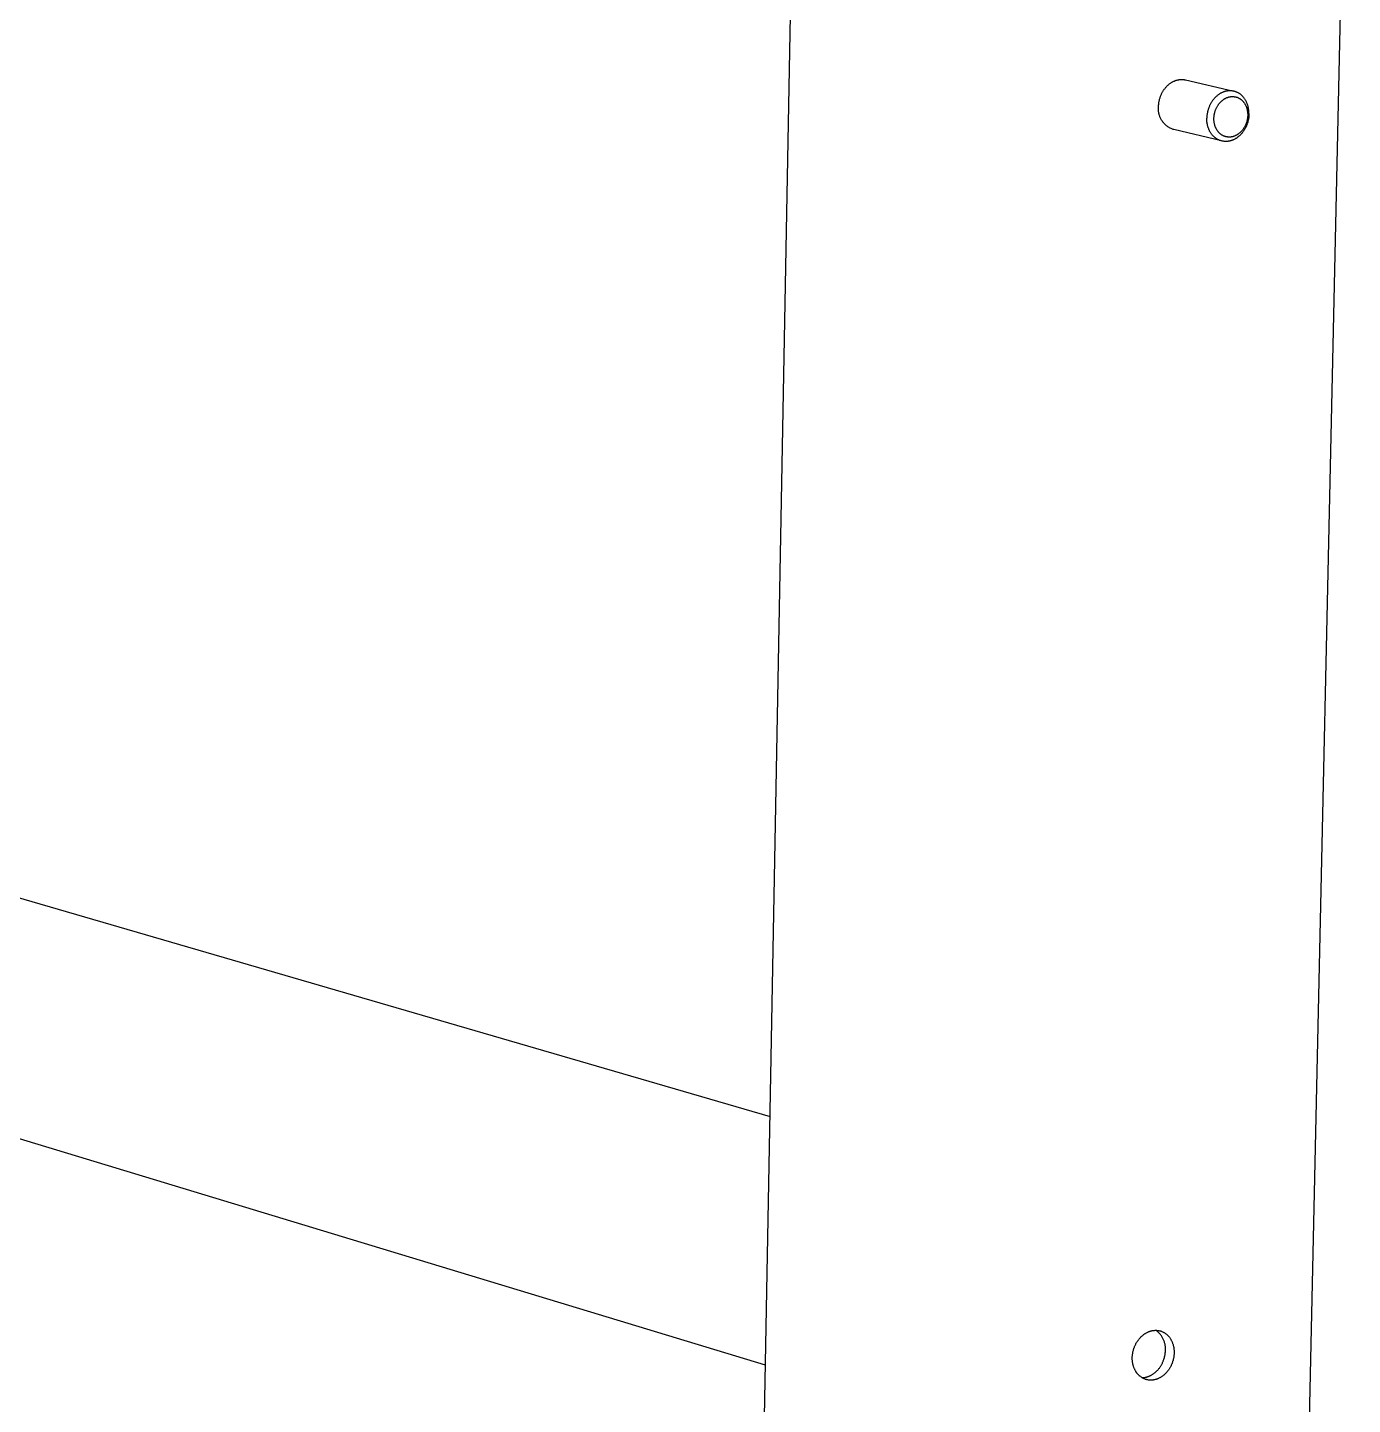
# Model space of a CAD drawing. Header units: millimetres. Extents: x -1656 to 3995, y -637 to 3312.
# Drawn here: x -143.6 to 76.5, y 514.6 to 743.3 of the extents above; entities that cross this region are included whole.
import ezdxf

# ---------------------------------------------------------------- set-up
doc = ezdxf.new("R2010")
doc.units = ezdxf.units.MM
doc.header["$MEASUREMENT"] = 0
doc.layers.add('Utwórz2D linie widoczne', color=7, linetype='Continuous', true_color=0x000000)

msp = doc.modelspace()

# ---------------------------------------------------------------- linework, layer by layer
at = {"layer": 'Utwórz2D linie widoczne'}
for p, q in [((-30.07, 32.64), (-15.07, 840.32)), ((76.47, 837.06), (58.51, 25.8)), ((-724.13, 767.18), (-20.23, 562.45)), ((-20.99, 521.13), (-733.01, 737.06)), ((46.24, 734.04), (46.32, 734.09)), ((46.32, 734.09), (46.4, 734.14)), ((46.4, 734.14), (46.48, 734.19)), ((46.48, 734.19), (46.56, 734.24)), ((46.56, 734.24), (46.64, 734.28)), ((46.64, 734.28), (46.72, 734.33)), ((46.72, 734.33), (46.8, 734.37)), ((46.8, 734.37), (46.89, 734.4)), ((46.89, 734.4), (46.97, 734.44)), ((46.97, 734.44), (47.05, 734.47)), ((47.05, 734.47), (47.13, 734.5)), ((47.13, 734.5), (47.21, 734.52)), ((47.21, 734.52), (47.3, 734.55)), ((47.3, 734.55), (47.38, 734.57)), ((47.38, 734.57), (47.46, 734.59)), ((47.46, 734.59), (47.54, 734.6)), ((47.54, 734.6), (47.62, 734.62)), ((47.62, 734.62), (47.7, 734.63)), ((47.7, 734.63), (47.78, 734.64)), ((47.78, 734.64), (47.85, 734.65)), ((47.85, 734.65), (47.91, 734.65)), ((47.91, 734.65), (47.96, 734.66)), ((47.96, 734.66), (48.02, 734.66)), ((48.02, 734.66), (48.07, 734.66)), ((48.07, 734.66), (48.13, 734.66)), ((48.13, 734.66), (48.18, 734.66)), ((48.18, 734.66), (48.24, 734.66)), ((48.24, 734.66), (48.29, 734.66)), ((48.29, 734.66), (48.35, 734.65)), ((48.35, 734.65), (48.4, 734.65)), ((48.4, 734.65), (48.46, 734.64)), ((48.46, 734.64), (48.51, 734.63)), ((48.51, 734.63), (48.57, 734.62)), ((48.57, 734.62), (48.62, 734.62)), ((48.62, 734.62), (48.68, 734.6)), ((48.68, 734.6), (48.73, 734.59)), ((48.73, 734.59), (56.75, 732.71)), ((44.54, 731.71), (44.58, 731.81)), ((44.58, 731.81), (44.61, 731.91)), ((44.61, 731.91), (44.65, 732.01)), ((44.65, 732.01), (44.7, 732.11)), ((44.7, 732.11), (44.74, 732.2)), ((44.74, 732.2), (44.78, 732.3)), ((44.78, 732.3), (44.83, 732.4)), ((44.83, 732.4), (44.88, 732.49)), ((44.88, 732.49), (44.93, 732.58)), ((44.93, 732.58), (44.99, 732.68)), ((44.99, 732.68), (45.04, 732.77)), ((45.04, 732.77), (45.1, 732.86)), ((45.1, 732.86), (45.16, 732.95)), ((45.16, 732.95), (45.22, 733.03)), ((45.22, 733.03), (45.29, 733.12)), ((45.29, 733.12), (45.35, 733.2)), ((45.35, 733.2), (45.42, 733.28)), ((45.42, 733.28), (45.49, 733.36)), ((45.49, 733.36), (45.56, 733.44)), ((45.56, 733.44), (45.63, 733.52)), ((45.63, 733.52), (45.7, 733.59)), ((45.7, 733.59), (45.77, 733.66)), ((45.77, 733.66), (45.85, 733.73)), ((45.85, 733.73), (45.92, 733.8)), ((45.92, 733.8), (46, 733.86)), ((46, 733.86), (46.08, 733.92)), ((46.08, 733.92), (46.16, 733.98)), ((46.16, 733.98), (46.24, 734.04)), ((53.79, 731.78), (53.71, 731.7)), ((53.86, 731.85), (53.79, 731.78)), ((53.94, 731.91), (53.86, 731.85)), ((54.02, 731.98), (53.94, 731.91)), ((54.09, 732.04), (54.02, 731.98)), ((54.17, 732.1), (54.09, 732.04)), ((54.25, 732.16), (54.17, 732.1)), ((54.33, 732.21), (54.25, 732.16)), ((54.41, 732.26), (54.33, 732.21)), ((54.49, 732.31), (54.41, 732.26)), ((54.57, 732.36), (54.49, 732.31)), ((54.66, 732.4), (54.57, 732.36)), ((54.74, 732.44), (54.66, 732.4)), ((54.82, 732.48), (54.74, 732.44)), ((54.9, 732.52), (54.82, 732.48)), ((54.99, 732.55), (54.9, 732.52)), ((55.07, 732.59), (54.99, 732.55)), ((55.15, 732.61), (55.07, 732.59)), ((55.23, 732.64), (55.15, 732.61)), ((55.31, 732.67), (55.23, 732.64)), ((55.39, 732.69), (55.31, 732.67)), ((55.48, 732.71), (55.39, 732.69)), ((55.56, 732.72), (55.48, 732.71)), ((55.64, 732.74), (55.56, 732.72)), ((55.71, 732.75), (55.64, 732.74)), ((55.79, 732.76), (55.71, 732.75)), ((55.87, 732.77), (55.79, 732.76)), ((55.95, 732.77), (55.87, 732.77)), ((56.03, 732.78), (55.95, 732.77)), ((55.96, 731.75), (56.02, 731.76)), ((56.02, 731.76), (56.09, 731.78)), ((56.11, 732.78), (56.03, 732.78)), ((56.09, 731.78), (56.15, 731.79)), ((56.19, 732.78), (56.11, 732.78)), ((56.15, 731.79), (56.22, 731.8)), ((56.27, 732.78), (56.19, 732.78)), ((56.22, 731.8), (56.28, 731.81)), ((56.35, 732.77), (56.27, 732.78)), ((56.28, 731.81), (56.34, 731.81)), ((56.34, 731.81), (56.4, 731.82)), ((56.43, 732.77), (56.35, 732.77)), ((56.4, 731.82), (56.47, 731.82)), ((56.51, 732.76), (56.43, 732.77)), ((56.47, 731.82), (56.53, 731.82)), ((56.59, 732.74), (56.51, 732.76)), ((56.53, 731.82), (56.59, 731.82)), ((56.67, 732.73), (56.59, 732.74)), ((56.59, 731.82), (56.66, 731.82)), ((56.66, 731.82), (56.72, 731.82)), ((56.75, 732.71), (56.67, 732.73)), ((56.72, 731.82), (56.78, 731.81)), ((56.83, 732.69), (56.75, 732.71)), ((56.78, 731.81), (56.85, 731.8)), ((56.91, 732.67), (56.83, 732.69)), ((56.85, 731.8), (56.91, 731.79)), ((56.99, 732.65), (56.91, 732.67)), ((56.91, 731.79), (56.98, 731.78)), ((56.98, 731.78), (57.04, 731.77)), ((57.07, 732.62), (56.99, 732.65)), ((57.04, 731.77), (57.11, 731.75)), ((57.15, 732.59), (57.07, 732.62)), ((57.23, 732.56), (57.15, 732.59)), ((57.31, 732.52), (57.23, 732.56)), ((57.39, 732.48), (57.31, 732.52)), ((57.47, 732.44), (57.39, 732.48)), ((57.55, 732.4), (57.47, 732.44)), ((57.62, 732.36), (57.55, 732.4)), ((57.7, 732.31), (57.62, 732.36)), ((57.77, 732.26), (57.7, 732.31)), ((57.85, 732.2), (57.77, 732.26)), ((57.92, 732.15), (57.85, 732.2)), ((57.99, 732.09), (57.92, 732.15)), ((58.06, 732.03), (57.99, 732.09)), ((58.13, 731.96), (58.06, 732.03)), ((58.19, 731.9), (58.13, 731.96)), ((58.26, 731.83), (58.19, 731.9)), ((58.32, 731.76), (58.26, 731.83)), ((44.25, 730.02), (44.26, 730.15)), ((44.25, 729.9), (44.25, 730.02)), ((44.25, 729.78), (44.25, 729.9)), ((44.25, 729.65), (44.25, 729.78)), ((44.26, 729.53), (44.25, 729.65)), ((44.26, 730.15), (44.27, 730.24)), ((44.27, 729.4), (44.26, 729.53)), ((44.27, 730.33), (44.28, 730.43)), ((44.27, 730.24), (44.27, 730.33)), ((44.28, 730.43), (44.29, 730.52)), ((44.29, 730.52), (44.3, 730.62)), ((44.3, 730.62), (44.31, 730.72)), ((44.31, 730.72), (44.32, 730.82)), ((44.32, 730.82), (44.34, 730.91)), ((44.34, 730.91), (44.36, 731.01)), ((44.36, 731.01), (44.38, 731.11)), ((44.38, 731.11), (44.4, 731.21)), ((44.4, 731.21), (44.42, 731.31)), ((44.42, 731.31), (44.45, 731.41)), ((44.45, 731.41), (44.48, 731.51)), ((44.48, 731.51), (44.51, 731.61)), ((44.51, 731.61), (44.54, 731.71)), ((52.46, 729.52), (52.44, 729.42)), ((52.49, 729.62), (52.46, 729.52)), ((52.52, 729.72), (52.49, 729.62)), ((52.55, 729.82), (52.52, 729.72)), ((52.59, 729.92), (52.55, 729.82)), ((52.63, 730.02), (52.59, 729.92)), ((52.67, 730.12), (52.63, 730.02)), ((52.71, 730.22), (52.67, 730.12)), ((52.75, 730.32), (52.71, 730.22)), ((52.8, 730.41), (52.75, 730.32)), ((52.85, 730.51), (52.8, 730.41)), ((52.9, 730.6), (52.85, 730.51)), ((52.95, 730.7), (52.9, 730.6)), ((53, 730.79), (52.95, 730.7)), ((53.06, 730.88), (53, 730.79)), ((53.12, 730.97), (53.06, 730.88)), ((53.18, 731.06), (53.12, 730.97)), ((53.24, 731.15), (53.18, 731.06)), ((53.3, 731.23), (53.24, 731.15)), ((53.37, 731.32), (53.3, 731.23)), ((53.43, 731.4), (53.37, 731.32)), ((53.5, 731.48), (53.43, 731.4)), ((53.57, 731.56), (53.5, 731.48)), ((53.64, 731.63), (53.57, 731.56)), ((53.71, 731.7), (53.64, 731.63)), ((53.69, 729.46), (53.72, 729.54)), ((53.72, 729.54), (53.75, 729.62)), ((53.75, 729.62), (53.78, 729.7)), ((53.78, 729.7), (53.81, 729.77)), ((53.81, 729.77), (53.85, 729.85)), ((53.85, 729.85), (53.88, 729.93)), ((53.88, 729.93), (53.92, 730.01)), ((53.92, 730.01), (53.96, 730.08)), ((53.96, 730.08), (54, 730.16)), ((54, 730.16), (54.05, 730.23)), ((54.05, 730.23), (54.09, 730.31)), ((54.09, 730.31), (54.14, 730.38)), ((54.14, 730.38), (54.18, 730.45)), ((54.18, 730.45), (54.23, 730.52)), ((54.23, 730.52), (54.28, 730.59)), ((54.28, 730.59), (54.34, 730.65)), ((54.34, 730.65), (54.39, 730.72)), ((54.39, 730.72), (54.44, 730.78)), ((54.44, 730.78), (54.5, 730.84)), ((54.5, 730.84), (54.56, 730.9)), ((54.56, 730.9), (54.61, 730.96)), ((54.61, 730.96), (54.67, 731.02)), ((54.67, 731.02), (54.73, 731.08)), ((54.73, 731.08), (54.79, 731.13)), ((54.79, 731.13), (54.86, 731.18)), ((54.86, 731.18), (54.92, 731.23)), ((54.92, 731.23), (54.98, 731.28)), ((54.98, 731.28), (55.04, 731.32)), ((55.04, 731.32), (55.11, 731.37)), ((55.11, 731.37), (55.17, 731.41)), ((55.17, 731.41), (55.24, 731.45)), ((55.24, 731.45), (55.3, 731.49)), ((55.3, 731.49), (55.37, 731.52)), ((55.37, 731.52), (55.43, 731.55)), ((55.43, 731.55), (55.5, 731.59)), ((55.5, 731.59), (55.57, 731.62)), ((55.57, 731.62), (55.63, 731.64)), ((55.63, 731.64), (55.7, 731.67)), ((55.7, 731.67), (55.76, 731.69)), ((55.76, 731.69), (55.83, 731.71)), ((55.83, 731.71), (55.89, 731.73)), ((55.89, 731.73), (55.96, 731.75)), ((57.11, 731.75), (57.17, 731.74)), ((57.17, 731.74), (57.24, 731.72)), ((57.24, 731.72), (57.3, 731.7)), ((57.3, 731.7), (57.37, 731.67)), ((57.37, 731.67), (57.43, 731.65)), ((57.43, 731.65), (57.49, 731.62)), ((57.49, 731.62), (57.56, 731.59)), ((57.56, 731.59), (57.62, 731.55)), ((57.62, 731.55), (57.68, 731.52)), ((57.68, 731.52), (57.74, 731.48)), ((57.74, 731.48), (57.8, 731.45)), ((57.8, 731.45), (57.86, 731.4)), ((57.86, 731.4), (57.92, 731.36)), ((57.92, 731.36), (57.98, 731.32)), ((57.98, 731.32), (58.04, 731.27)), ((58.04, 731.27), (58.09, 731.22)), ((58.09, 731.22), (58.15, 731.17)), ((58.15, 731.17), (58.2, 731.12)), ((58.2, 731.12), (58.25, 731.06)), ((58.25, 731.06), (58.3, 731.01)), ((58.3, 731.01), (58.35, 730.95)), ((58.38, 731.69), (58.32, 731.76)), ((58.35, 730.95), (58.4, 730.89)), ((58.44, 731.61), (58.38, 731.69)), ((58.4, 730.89), (58.45, 730.83)), ((58.5, 731.54), (58.44, 731.61)), ((58.45, 730.83), (58.49, 730.77)), ((58.49, 730.77), (58.53, 730.7)), ((58.56, 731.46), (58.5, 731.54)), ((58.53, 730.7), (58.58, 730.64)), ((58.61, 731.38), (58.56, 731.46)), ((58.58, 730.64), (58.62, 730.57)), ((58.66, 731.3), (58.61, 731.38)), ((58.62, 730.57), (58.65, 730.5)), ((58.65, 730.5), (58.69, 730.44)), ((58.71, 731.22), (58.66, 731.3)), ((58.69, 730.44), (58.73, 730.37)), ((58.76, 731.13), (58.71, 731.22)), ((58.73, 730.37), (58.76, 730.29)), ((58.81, 731.04), (58.76, 731.13)), ((58.76, 730.29), (58.79, 730.22)), ((58.79, 730.22), (58.82, 730.15)), ((58.85, 730.96), (58.81, 731.04)), ((58.82, 730.15), (58.85, 730.08)), ((58.89, 730.87), (58.85, 730.96)), ((58.85, 730.08), (58.88, 730)), ((58.88, 730), (58.9, 729.93)), ((58.93, 730.78), (58.89, 730.87)), ((58.9, 729.93), (58.92, 729.85)), ((58.92, 729.85), (58.95, 729.78)), ((58.97, 730.69), (58.93, 730.78)), ((58.95, 729.78), (58.96, 729.7)), ((58.96, 729.7), (58.98, 729.62)), ((59.01, 730.6), (58.97, 730.69)), ((58.98, 729.62), (59, 729.55)), ((59, 729.55), (59.01, 729.47)), ((59.04, 730.5), (59.01, 730.6)), ((59.07, 730.41), (59.04, 730.5)), ((59.1, 730.31), (59.07, 730.41)), ((59.13, 730.22), (59.1, 730.31)), ((59.15, 730.12), (59.13, 730.22)), ((59.17, 730.03), (59.15, 730.12)), ((59.19, 729.93), (59.17, 730.03)), ((59.21, 729.84), (59.19, 729.93)), ((59.23, 729.74), (59.21, 729.84)), ((59.24, 729.64), (59.23, 729.74)), ((59.25, 729.55), (59.24, 729.64)), ((59.26, 729.45), (59.25, 729.55)), ((44.28, 729.28), (44.27, 729.4)), ((44.3, 729.16), (44.28, 729.28)), ((44.32, 729.04), (44.3, 729.16)), ((44.35, 728.92), (44.32, 729.04)), ((44.38, 728.8), (44.35, 728.92)), ((44.42, 728.68), (44.38, 728.8)), ((44.46, 728.56), (44.42, 728.68)), ((44.5, 728.44), (44.46, 728.56)), ((44.55, 728.33), (44.5, 728.44)), ((44.6, 728.22), (44.55, 728.33)), ((44.66, 728.11), (44.6, 728.22)), ((44.72, 728), (44.66, 728.11)), ((44.78, 727.89), (44.72, 728)), ((44.85, 727.79), (44.78, 727.89)), ((44.92, 727.68), (44.85, 727.79)), ((44.99, 727.58), (44.92, 727.68)), ((45.07, 727.49), (44.99, 727.58)), ((45.15, 727.39), (45.07, 727.49)), ((45.24, 727.3), (45.15, 727.39)), ((45.32, 727.21), (45.24, 727.3)), ((45.41, 727.13), (45.32, 727.21)), ((52.27, 728.16), (52.28, 728.25)), ((52.28, 728.07), (52.27, 728.16)), ((52.29, 728.54), (52.28, 728.44)), ((52.28, 728.44), (52.28, 728.35)), ((52.28, 728.35), (52.28, 728.25)), ((52.28, 727.97), (52.28, 728.07)), ((52.28, 727.88), (52.28, 727.97)), ((52.29, 727.78), (52.28, 727.88)), ((52.3, 728.63), (52.29, 728.54)), ((52.3, 727.69), (52.29, 727.78)), ((52.31, 728.73), (52.3, 728.63)), ((52.31, 727.59), (52.3, 727.69)), ((52.32, 728.83), (52.31, 728.73)), ((52.32, 727.5), (52.31, 727.59)), ((52.33, 728.93), (52.32, 728.83)), ((52.33, 727.4), (52.32, 727.5)), ((52.35, 729.02), (52.33, 728.93)), ((52.35, 727.3), (52.33, 727.4)), ((52.37, 729.12), (52.35, 729.02)), ((52.37, 727.21), (52.35, 727.3)), ((52.39, 729.22), (52.37, 729.12)), ((52.39, 727.11), (52.37, 727.21)), ((52.41, 729.32), (52.39, 729.22)), ((52.44, 729.42), (52.41, 729.32)), ((53.46, 728.2), (53.47, 728.28)), ((53.46, 728.13), (53.46, 728.2)), ((53.46, 728.05), (53.46, 728.13)), ((53.47, 727.98), (53.46, 728.05)), ((53.47, 728.35), (53.48, 728.43)), ((53.47, 728.28), (53.47, 728.35)), ((53.47, 727.9), (53.47, 727.98)), ((53.47, 727.83), (53.47, 727.9)), ((53.48, 727.75), (53.47, 727.83)), ((53.48, 728.51), (53.49, 728.58)), ((53.48, 728.43), (53.48, 728.51)), ((53.49, 727.67), (53.48, 727.75)), ((53.49, 728.58), (53.5, 728.66)), ((53.5, 727.6), (53.49, 727.67)), ((53.5, 728.66), (53.51, 728.74)), ((53.51, 727.52), (53.5, 727.6)), ((53.51, 728.74), (53.52, 728.82)), ((53.52, 727.44), (53.51, 727.52)), ((53.52, 728.82), (53.54, 728.9)), ((53.54, 727.37), (53.52, 727.44)), ((53.54, 728.9), (53.55, 728.98)), ((53.55, 727.29), (53.54, 727.37)), ((53.55, 728.98), (53.57, 729.06)), ((53.57, 727.21), (53.55, 727.29)), ((53.57, 729.06), (53.59, 729.14)), ((53.59, 727.14), (53.57, 727.21)), ((53.59, 729.14), (53.61, 729.22)), ((53.61, 729.22), (53.64, 729.3)), ((53.64, 729.3), (53.66, 729.38)), ((53.66, 729.38), (53.69, 729.46)), ((58.76, 727.22), (58.72, 727.14)), ((58.79, 727.3), (58.76, 727.22)), ((58.82, 727.38), (58.79, 727.3)), ((58.85, 727.46), (58.82, 727.38)), ((58.87, 727.53), (58.85, 727.46)), ((58.9, 727.61), (58.87, 727.53)), ((58.92, 727.69), (58.9, 727.61)), ((58.94, 727.78), (58.92, 727.69)), ((58.97, 727.22), (58.93, 727.12)), ((58.96, 727.85), (58.94, 727.78)), ((58.98, 727.93), (58.96, 727.85)), ((59, 727.32), (58.97, 727.22)), ((59, 728.01), (58.98, 727.93)), ((59.01, 728.09), (59, 728.01)), ((59.04, 727.42), (59, 727.32)), ((59.01, 729.47), (59.03, 729.39)), ((59.02, 728.17), (59.01, 728.09)), ((59.04, 728.25), (59.02, 728.17)), ((59.03, 729.39), (59.04, 729.32)), ((59.04, 729.32), (59.05, 729.24)), ((59.05, 728.33), (59.04, 728.25)), ((59.07, 727.52), (59.04, 727.42)), ((59.05, 729.24), (59.05, 729.16)), ((59.05, 729.16), (59.06, 729.09)), ((59.06, 728.48), (59.05, 728.41)), ((59.05, 728.41), (59.05, 728.33)), ((59.06, 729.09), (59.07, 729.01)), ((59.07, 728.56), (59.06, 728.48)), ((59.07, 729.01), (59.07, 728.93)), ((59.07, 728.93), (59.07, 728.86)), ((59.07, 728.86), (59.07, 728.78)), ((59.07, 728.78), (59.07, 728.71)), ((59.07, 728.71), (59.07, 728.63)), ((59.07, 728.63), (59.07, 728.56)), ((59.1, 727.62), (59.07, 727.52)), ((59.12, 727.72), (59.1, 727.62)), ((59.15, 727.82), (59.12, 727.72)), ((59.17, 727.92), (59.15, 727.82)), ((59.19, 728.02), (59.17, 727.92)), ((59.21, 728.12), (59.19, 728.02)), ((59.23, 728.22), (59.21, 728.12)), ((59.24, 728.31), (59.23, 728.22)), ((59.25, 728.41), (59.24, 728.31)), ((59.26, 728.51), (59.25, 728.41)), ((59.27, 729.36), (59.26, 729.45)), ((59.27, 728.6), (59.26, 728.51)), ((59.28, 729.26), (59.27, 729.36)), ((59.28, 728.7), (59.27, 728.6)), ((59.28, 729.17), (59.28, 729.26)), ((59.28, 729.07), (59.28, 729.17)), ((59.29, 728.98), (59.28, 729.07)), ((59.28, 728.89), (59.29, 728.98)), ((59.28, 728.89), (59.28, 728.79)), ((59.28, 728.79), (59.28, 728.7)), ((45.5, 727.05), (45.41, 727.13)), ((45.6, 726.97), (45.5, 727.05)), ((45.7, 726.89), (45.6, 726.97)), ((45.8, 726.82), (45.7, 726.89)), ((45.9, 726.75), (45.8, 726.82)), ((46.01, 726.68), (45.9, 726.75)), ((46.11, 726.62), (46.01, 726.68)), ((46.22, 726.56), (46.11, 726.62)), ((46.34, 726.51), (46.22, 726.56)), ((46.45, 726.46), (46.34, 726.51)), ((46.56, 726.41), (46.45, 726.46)), ((46.68, 726.37), (46.56, 726.41)), ((46.8, 726.33), (46.68, 726.37)), ((54.73, 724.45), (46.8, 726.33)), ((52.41, 727.02), (52.39, 727.11)), ((52.43, 726.92), (52.41, 727.02)), ((52.46, 726.83), (52.43, 726.92)), ((52.49, 726.73), (52.46, 726.83)), ((52.52, 726.64), (52.49, 726.73)), ((52.55, 726.55), (52.52, 726.64)), ((52.59, 726.45), (52.55, 726.55)), ((52.63, 726.36), (52.59, 726.45)), ((52.67, 726.27), (52.63, 726.36)), ((52.71, 726.18), (52.67, 726.27)), ((52.75, 726.1), (52.71, 726.18)), ((52.8, 726.01), (52.75, 726.1)), ((52.85, 725.92), (52.8, 726.01)), ((52.9, 725.84), (52.85, 725.92)), ((52.95, 725.76), (52.9, 725.84)), ((53, 725.68), (52.95, 725.76)), ((53.06, 725.6), (53, 725.68)), ((53.12, 725.53), (53.06, 725.6)), ((53.18, 725.45), (53.12, 725.53)), ((53.24, 725.38), (53.18, 725.45)), ((53.3, 725.31), (53.24, 725.38)), ((53.37, 725.24), (53.3, 725.31)), ((53.43, 725.18), (53.37, 725.24)), ((53.5, 725.11), (53.43, 725.18)), ((53.57, 725.05), (53.5, 725.11)), ((53.64, 724.99), (53.57, 725.05)), ((53.61, 727.06), (53.59, 727.14)), ((53.63, 726.98), (53.61, 727.06)), ((53.66, 726.91), (53.63, 726.98)), ((53.72, 724.94), (53.64, 724.99)), ((53.69, 726.84), (53.66, 726.91)), ((53.71, 726.76), (53.69, 726.84)), ((53.74, 726.69), (53.71, 726.76)), ((53.79, 724.88), (53.72, 724.94)), ((53.78, 726.62), (53.74, 726.69)), ((53.81, 726.55), (53.78, 726.62)), ((53.84, 726.48), (53.81, 726.55)), ((53.88, 726.41), (53.84, 726.48)), ((53.92, 726.34), (53.88, 726.41)), ((53.96, 726.27), (53.92, 726.34)), ((54, 726.21), (53.96, 726.27)), ((54.05, 726.14), (54, 726.21)), ((54.09, 726.08), (54.05, 726.14)), ((54.14, 726.02), (54.09, 726.08)), ((54.19, 725.96), (54.14, 726.02)), ((54.23, 725.9), (54.19, 725.96)), ((54.29, 725.85), (54.23, 725.9)), ((54.34, 725.79), (54.29, 725.85)), ((54.39, 725.74), (54.34, 725.79)), ((54.45, 725.69), (54.39, 725.74)), ((54.5, 725.64), (54.45, 725.69)), ((54.56, 725.59), (54.5, 725.64)), ((54.62, 725.55), (54.56, 725.59)), ((54.67, 725.51), (54.62, 725.55)), ((54.73, 725.47), (54.67, 725.51)), ((54.79, 725.43), (54.73, 725.47)), ((54.85, 725.39), (54.79, 725.43)), ((54.92, 725.36), (54.85, 725.39)), ((54.98, 725.32), (54.92, 725.36)), ((55.04, 725.29), (54.98, 725.32)), ((55.11, 725.27), (55.04, 725.29)), ((55.17, 725.24), (55.11, 725.27)), ((55.23, 725.22), (55.17, 725.24)), ((55.3, 725.2), (55.23, 725.22)), ((55.36, 725.18), (55.3, 725.2)), ((55.43, 725.16), (55.36, 725.18)), ((55.49, 725.14), (55.43, 725.16)), ((55.56, 725.13), (55.49, 725.14)), ((55.62, 725.12), (55.56, 725.13)), ((55.69, 725.11), (55.62, 725.12)), ((55.75, 725.1), (55.69, 725.11)), ((55.82, 725.09), (55.75, 725.1)), ((55.88, 725.09), (55.82, 725.09)), ((55.94, 725.09), (55.88, 725.09)), ((56.01, 725.09), (55.94, 725.09)), ((56.07, 725.09), (56.01, 725.09)), ((56.13, 725.09), (56.07, 725.09)), ((56.2, 725.1), (56.13, 725.09)), ((56.26, 725.1), (56.2, 725.1)), ((56.32, 725.11), (56.26, 725.1)), ((56.38, 725.12), (56.32, 725.11)), ((56.45, 725.13), (56.38, 725.12)), ((56.51, 725.15), (56.45, 725.13)), ((56.58, 725.16), (56.51, 725.15)), ((56.64, 725.18), (56.58, 725.16)), ((56.71, 725.2), (56.64, 725.18)), ((56.77, 725.22), (56.71, 725.2)), ((56.84, 725.24), (56.77, 725.22)), ((56.9, 725.27), (56.84, 725.24)), ((56.97, 725.3), (56.9, 725.27)), ((57.04, 725.33), (56.97, 725.3)), ((57.1, 725.36), (57.04, 725.33)), ((57.17, 725.39), (57.1, 725.36)), ((57.23, 724.93), (57.15, 724.88)), ((57.23, 725.43), (57.17, 725.39)), ((57.3, 725.46), (57.23, 725.43)), ((57.31, 724.99), (57.23, 724.93)), ((57.36, 725.5), (57.3, 725.46)), ((57.39, 725.05), (57.31, 724.99)), ((57.43, 725.55), (57.36, 725.5)), ((57.47, 725.11), (57.39, 725.05)), ((57.49, 725.59), (57.43, 725.55)), ((57.55, 725.17), (57.47, 725.11)), ((57.56, 725.64), (57.49, 725.59)), ((57.62, 725.23), (57.55, 725.17)), ((57.62, 725.68), (57.56, 725.64)), ((57.68, 725.73), (57.62, 725.68)), ((57.7, 725.3), (57.62, 725.23)), ((57.74, 725.78), (57.68, 725.73)), ((57.77, 725.37), (57.7, 725.3)), ((57.8, 725.84), (57.74, 725.78)), ((57.85, 725.44), (57.77, 725.37)), ((57.86, 725.89), (57.8, 725.84)), ((57.92, 725.51), (57.85, 725.44)), ((57.92, 725.95), (57.86, 725.89)), ((57.98, 726.01), (57.92, 725.95)), ((57.99, 725.59), (57.92, 725.51)), ((58.04, 726.07), (57.98, 726.01)), ((58.06, 725.67), (57.99, 725.59)), ((58.09, 726.13), (58.04, 726.07)), ((58.13, 725.75), (58.06, 725.67)), ((58.15, 726.2), (58.09, 726.13)), ((58.19, 725.83), (58.13, 725.75)), ((58.2, 726.26), (58.15, 726.2)), ((58.26, 725.91), (58.19, 725.83)), ((58.25, 726.33), (58.2, 726.26)), ((58.3, 726.4), (58.25, 726.33)), ((58.32, 726), (58.26, 725.91)), ((58.35, 726.47), (58.3, 726.4)), ((58.38, 726.08), (58.32, 726)), ((58.4, 726.54), (58.35, 726.47)), ((58.44, 726.17), (58.38, 726.08)), ((58.45, 726.61), (58.4, 726.54)), ((58.5, 726.26), (58.44, 726.17)), ((58.49, 726.68), (58.45, 726.61)), ((58.53, 726.76), (58.49, 726.68)), ((58.56, 726.35), (58.5, 726.26)), ((58.57, 726.83), (58.53, 726.76)), ((58.61, 726.45), (58.56, 726.35)), ((58.61, 726.91), (58.57, 726.83)), ((58.65, 726.98), (58.61, 726.91)), ((58.66, 726.54), (58.61, 726.45)), ((58.69, 727.06), (58.65, 726.98)), ((58.71, 726.63), (58.66, 726.54)), ((58.72, 727.14), (58.69, 727.06)), ((58.76, 726.73), (58.71, 726.63)), ((58.81, 726.83), (58.76, 726.73)), ((58.85, 726.92), (58.81, 726.83)), ((58.89, 727.02), (58.85, 726.92)), ((58.93, 727.12), (58.89, 727.02)), ((53.86, 724.83), (53.79, 724.88)), ((53.94, 724.79), (53.86, 724.83)), ((54.01, 724.74), (53.94, 724.79)), ((54.09, 724.7), (54.01, 724.74)), ((54.17, 724.66), (54.09, 724.7)), ((54.25, 724.62), (54.17, 724.66)), ((54.33, 724.58), (54.25, 724.62)), ((54.41, 724.55), (54.33, 724.58)), ((54.49, 724.52), (54.41, 724.55)), ((54.57, 724.5), (54.49, 724.52)), ((54.65, 724.47), (54.57, 724.5)), ((54.73, 724.45), (54.65, 724.47)), ((54.81, 724.43), (54.73, 724.45)), ((54.89, 724.41), (54.81, 724.43)), ((54.97, 724.4), (54.89, 724.41)), ((55.06, 724.39), (54.97, 724.4)), ((55.14, 724.38), (55.06, 724.39)), ((55.22, 724.37), (55.14, 724.38)), ((55.3, 724.37), (55.22, 724.37)), ((55.38, 724.36), (55.3, 724.37)), ((55.46, 724.36), (55.38, 724.36)), ((55.54, 724.36), (55.46, 724.36)), ((55.61, 724.37), (55.54, 724.36)), ((55.69, 724.37), (55.61, 724.37)), ((55.77, 724.38), (55.69, 724.37)), ((55.85, 724.39), (55.77, 724.38)), ((55.93, 724.41), (55.85, 724.39)), ((56.01, 724.42), (55.93, 724.41)), ((56.09, 724.44), (56.01, 724.42)), ((56.17, 724.46), (56.09, 724.44)), ((56.25, 724.48), (56.17, 724.46)), ((56.33, 724.5), (56.25, 724.48)), ((56.41, 724.53), (56.33, 724.5)), ((56.49, 724.56), (56.41, 724.53)), ((56.58, 724.59), (56.49, 724.56)), ((56.66, 724.62), (56.58, 724.59)), ((56.74, 724.66), (56.66, 724.62)), ((56.82, 724.7), (56.74, 724.66)), ((56.91, 724.74), (56.82, 724.7)), ((56.99, 724.79), (56.91, 724.74)), ((57.07, 724.83), (56.99, 724.79)), ((57.15, 724.88), (57.07, 724.83)), ((41.48, 525.95), (41.55, 526.02)), ((41.55, 526.02), (41.63, 526.08)), ((41.63, 526.08), (41.71, 526.14)), ((41.71, 526.14), (41.78, 526.2)), ((41.78, 526.2), (41.86, 526.26)), ((41.86, 526.26), (41.94, 526.32)), ((41.94, 526.32), (42.02, 526.37)), ((42.02, 526.37), (42.1, 526.42)), ((42.1, 526.42), (42.18, 526.47)), ((42.18, 526.47), (42.26, 526.51)), ((42.26, 526.51), (42.35, 526.56)), ((42.35, 526.56), (42.43, 526.6)), ((42.43, 526.6), (42.51, 526.63)), ((42.51, 526.63), (42.59, 526.67)), ((42.59, 526.67), (42.67, 526.7)), ((42.67, 526.7), (42.75, 526.73)), ((42.75, 526.73), (42.83, 526.76)), ((42.83, 526.76), (42.92, 526.79)), ((42.92, 526.79), (43, 526.81)), ((43, 526.81), (43.08, 526.83)), ((43.08, 526.83), (43.16, 526.85)), ((43.16, 526.85), (43.23, 526.87)), ((43.23, 526.87), (43.31, 526.88)), ((43.31, 526.88), (43.39, 526.89)), ((43.39, 526.89), (43.47, 526.9)), ((43.47, 526.9), (43.55, 526.91)), ((43.55, 526.91), (43.62, 526.91)), ((43.62, 526.91), (43.7, 526.92)), ((43.7, 526.92), (43.78, 526.92)), ((43.78, 526.92), (43.86, 526.92)), ((43.94, 526.84), (43.84, 526.92)), ((43.86, 526.92), (43.94, 526.92)), ((43.94, 526.92), (44.02, 526.91)), ((44.04, 526.76), (43.94, 526.84)), ((44.02, 526.91), (44.1, 526.9)), ((44.14, 526.68), (44.04, 526.76)), ((44.1, 526.9), (44.18, 526.89)), ((44.23, 526.6), (44.14, 526.68)), ((44.18, 526.89), (44.26, 526.88)), ((44.32, 526.51), (44.23, 526.6)), ((44.26, 526.88), (44.34, 526.87)), ((44.41, 526.41), (44.32, 526.51)), ((44.34, 526.87), (44.42, 526.85)), ((44.5, 526.32), (44.41, 526.41)), ((44.42, 526.85), (44.5, 526.83)), ((44.5, 526.83), (44.58, 526.81)), ((44.58, 526.22), (44.5, 526.32)), ((44.58, 526.81), (44.66, 526.78)), ((44.66, 526.12), (44.58, 526.22)), ((44.66, 526.78), (44.74, 526.76)), ((44.74, 526.02), (44.66, 526.12)), ((44.74, 526.76), (44.82, 526.73)), ((44.81, 525.91), (44.74, 526.02)), ((44.82, 526.73), (44.9, 526.69)), ((44.9, 526.69), (44.98, 526.66)), ((44.98, 526.66), (45.05, 526.62)), ((45.05, 526.62), (45.13, 526.58)), ((45.13, 526.58), (45.21, 526.54)), ((45.21, 526.54), (45.28, 526.49)), ((45.28, 526.49), (45.35, 526.44)), ((45.35, 526.44), (45.43, 526.39)), ((45.43, 526.39), (45.5, 526.34)), ((45.5, 526.34), (45.57, 526.28)), ((45.57, 526.28), (45.64, 526.23)), ((45.64, 526.23), (45.7, 526.17)), ((45.7, 526.17), (45.77, 526.1)), ((45.77, 526.1), (45.83, 526.04)), ((45.83, 526.04), (45.9, 525.97)), ((45.9, 525.97), (45.96, 525.9)), ((40.09, 523.64), (40.12, 523.73)), ((40.12, 523.73), (40.15, 523.83)), ((40.15, 523.83), (40.18, 523.93)), ((40.18, 523.93), (40.22, 524.03)), ((40.22, 524.03), (40.26, 524.13)), ((40.26, 524.13), (40.29, 524.23)), ((40.29, 524.23), (40.34, 524.32)), ((40.34, 524.32), (40.38, 524.42)), ((40.38, 524.42), (40.42, 524.52)), ((40.42, 524.52), (40.47, 524.61)), ((40.47, 524.61), (40.52, 524.71)), ((40.52, 524.71), (40.57, 524.8)), ((40.57, 524.8), (40.63, 524.89)), ((40.63, 524.89), (40.68, 524.98)), ((40.68, 524.98), (40.74, 525.07)), ((40.74, 525.07), (40.8, 525.16)), ((40.8, 525.16), (40.86, 525.25)), ((40.86, 525.25), (40.92, 525.33)), ((40.92, 525.33), (40.99, 525.42)), ((40.99, 525.42), (41.05, 525.5)), ((41.05, 525.5), (41.12, 525.58)), ((41.12, 525.58), (41.19, 525.66)), ((41.19, 525.66), (41.26, 525.73)), ((41.26, 525.73), (41.33, 525.81)), ((41.33, 525.81), (41.4, 525.88)), ((41.4, 525.88), (41.48, 525.95)), ((44.88, 525.8), (44.81, 525.91)), ((44.94, 525.69), (44.88, 525.8)), ((45, 525.58), (44.94, 525.69)), ((45.06, 525.46), (45, 525.58)), ((45.11, 525.35), (45.06, 525.46)), ((45.16, 525.23), (45.11, 525.35)), ((45.2, 525.11), (45.16, 525.23)), ((45.24, 524.99), (45.2, 525.11)), ((45.28, 524.87), (45.24, 524.99)), ((45.31, 524.74), (45.28, 524.87)), ((45.34, 524.62), (45.31, 524.74)), ((45.37, 524.49), (45.34, 524.62)), ((45.38, 524.37), (45.37, 524.49)), ((45.4, 524.24), (45.38, 524.37)), ((45.41, 524.11), (45.4, 524.24)), ((45.42, 523.98), (45.41, 524.11)), ((45.41, 523.6), (45.42, 523.73)), ((45.42, 523.86), (45.42, 523.98)), ((45.42, 523.73), (45.42, 523.86)), ((45.96, 525.9), (46.02, 525.83)), ((46.02, 525.83), (46.08, 525.76)), ((46.08, 525.76), (46.13, 525.68)), ((46.13, 525.68), (46.19, 525.6)), ((46.19, 525.6), (46.24, 525.52)), ((46.24, 525.52), (46.29, 525.44)), ((46.29, 525.44), (46.33, 525.36)), ((46.33, 525.36), (46.38, 525.28)), ((46.38, 525.28), (46.42, 525.19)), ((46.42, 525.19), (46.47, 525.11)), ((46.47, 525.11), (46.5, 525.02)), ((46.5, 525.02), (46.54, 524.93)), ((46.54, 524.93), (46.58, 524.84)), ((46.58, 524.84), (46.61, 524.75)), ((46.61, 524.75), (46.64, 524.66)), ((46.64, 524.66), (46.67, 524.57)), ((46.67, 524.57), (46.7, 524.48)), ((46.7, 524.48), (46.72, 524.38)), ((46.72, 524.38), (46.74, 524.29)), ((46.74, 524.29), (46.76, 524.2)), ((46.76, 524.2), (46.78, 524.1)), ((46.78, 524.1), (46.8, 524.01)), ((46.8, 524.01), (46.81, 523.92)), ((46.81, 523.92), (46.82, 523.82)), ((46.82, 523.82), (46.83, 523.73)), ((46.83, 523.73), (46.84, 523.63)), ((39.91, 522.57), (39.92, 522.67)), ((39.91, 522.48), (39.91, 522.57)), ((39.91, 522.39), (39.91, 522.48)), ((39.91, 522.3), (39.91, 522.39)), ((39.91, 522.2), (39.91, 522.3)), ((39.91, 522.11), (39.91, 522.2)), ((39.91, 522.02), (39.91, 522.11)), ((39.92, 521.93), (39.91, 522.02)), ((39.92, 522.67), (39.93, 522.76)), ((39.93, 521.83), (39.92, 521.93)), ((39.93, 522.76), (39.94, 522.86)), ((39.94, 521.74), (39.93, 521.83)), ((39.94, 522.86), (39.95, 522.95)), ((39.95, 521.64), (39.94, 521.74)), ((39.95, 522.95), (39.97, 523.05)), ((39.96, 521.55), (39.95, 521.64)), ((39.98, 521.46), (39.96, 521.55)), ((39.97, 523.05), (39.98, 523.14)), ((39.98, 523.14), (40, 523.24)), ((40, 521.36), (39.98, 521.46)), ((40, 523.24), (40.02, 523.34)), ((40.02, 523.34), (40.04, 523.44)), ((40.04, 523.44), (40.07, 523.54)), ((40.07, 523.54), (40.09, 523.64)), ((44.85, 521.38), (44.9, 521.47)), ((44.9, 521.47), (44.94, 521.57)), ((44.94, 521.57), (44.98, 521.67)), ((44.98, 521.67), (45.03, 521.76)), ((45.03, 521.76), (45.06, 521.86)), ((45.06, 521.86), (45.1, 521.96)), ((45.1, 521.96), (45.14, 522.06)), ((45.14, 522.06), (45.17, 522.16)), ((45.17, 522.16), (45.2, 522.25)), ((45.2, 522.25), (45.23, 522.35)), ((45.23, 522.35), (45.25, 522.45)), ((45.25, 522.45), (45.28, 522.55)), ((45.28, 522.55), (45.3, 522.65)), ((45.3, 522.65), (45.32, 522.75)), ((45.32, 522.75), (45.34, 522.84)), ((45.34, 522.84), (45.35, 522.94)), ((45.35, 522.94), (45.37, 523.04)), ((45.37, 523.04), (45.38, 523.13)), ((45.38, 523.13), (45.39, 523.23)), ((45.39, 523.23), (45.4, 523.32)), ((45.4, 523.42), (45.41, 523.51)), ((45.4, 523.32), (45.4, 523.42)), ((45.41, 523.51), (45.41, 523.6)), ((46.5, 521.43), (46.47, 521.33)), ((46.54, 521.53), (46.5, 521.43)), ((46.58, 521.63), (46.54, 521.53)), ((46.61, 521.73), (46.58, 521.63)), ((46.64, 521.83), (46.61, 521.73)), ((46.67, 521.93), (46.64, 521.83)), ((46.69, 522.02), (46.67, 521.93)), ((46.72, 522.12), (46.69, 522.02)), ((46.74, 522.22), (46.72, 522.12)), ((46.76, 522.32), (46.74, 522.22)), ((46.78, 522.42), (46.76, 522.32)), ((46.79, 522.51), (46.78, 522.42)), ((46.81, 522.61), (46.79, 522.51)), ((46.82, 522.71), (46.81, 522.61)), ((46.83, 522.8), (46.82, 522.71)), ((46.84, 522.89), (46.83, 522.8)), ((46.84, 523.63), (46.85, 523.54)), ((46.85, 522.99), (46.84, 522.89)), ((46.85, 523.54), (46.85, 523.45)), ((46.85, 523.45), (46.85, 523.36)), ((46.85, 523.36), (46.85, 523.26)), ((46.85, 523.26), (46.85, 523.17)), ((46.85, 523.17), (46.85, 523.08)), ((46.85, 523.08), (46.85, 522.99)), ((40.02, 521.27), (40, 521.36)), ((40.04, 521.18), (40.02, 521.27)), ((40.06, 521.08), (40.04, 521.18)), ((40.09, 520.99), (40.06, 521.08)), ((40.12, 520.9), (40.09, 520.99)), ((40.15, 520.81), (40.12, 520.9)), ((40.18, 520.72), (40.15, 520.81)), ((40.22, 520.63), (40.18, 520.72)), ((40.26, 520.54), (40.22, 520.63)), ((40.3, 520.45), (40.26, 520.54)), ((40.34, 520.37), (40.3, 520.45)), ((40.38, 520.28), (40.34, 520.37)), ((40.43, 520.2), (40.38, 520.28)), ((40.47, 520.11), (40.43, 520.2)), ((40.52, 520.03), (40.47, 520.11)), ((40.58, 519.96), (40.52, 520.03)), ((40.63, 519.88), (40.58, 519.96)), ((40.69, 519.8), (40.63, 519.88)), ((40.74, 519.73), (40.69, 519.8)), ((40.8, 519.66), (40.74, 519.73)), ((40.86, 519.59), (40.8, 519.66)), ((40.93, 519.52), (40.86, 519.59)), ((40.99, 519.46), (40.93, 519.52)), ((41.06, 519.39), (40.99, 519.46)), ((41.12, 519.33), (41.06, 519.39)), ((41.19, 519.28), (41.12, 519.33)), ((41.26, 519.22), (41.19, 519.28)), ((41.34, 519.17), (41.26, 519.22)), ((41.41, 519.12), (41.34, 519.17)), ((41.48, 519.07), (41.41, 519.12)), ((41.85, 519.09), (41.93, 519.1)), ((41.93, 519.1), (42.01, 519.11)), ((42.01, 519.11), (42.09, 519.13)), ((42.09, 519.13), (42.17, 519.14)), ((42.17, 519.14), (42.25, 519.16)), ((42.25, 519.16), (42.33, 519.18)), ((42.33, 519.18), (42.41, 519.21)), ((42.41, 519.21), (42.49, 519.23)), ((42.49, 519.23), (42.57, 519.26)), ((42.57, 519.26), (42.65, 519.29)), ((42.65, 519.29), (42.73, 519.32)), ((42.73, 519.32), (42.81, 519.36)), ((42.81, 519.36), (42.89, 519.4)), ((42.89, 519.4), (42.98, 519.44)), ((42.98, 519.44), (43.06, 519.48)), ((43.06, 519.48), (43.14, 519.52)), ((43.14, 519.52), (43.22, 519.57)), ((43.22, 519.57), (43.3, 519.62)), ((43.3, 519.62), (43.38, 519.68)), ((43.38, 519.68), (43.46, 519.73)), ((43.46, 519.73), (43.54, 519.79)), ((43.54, 519.79), (43.61, 519.85)), ((43.61, 519.85), (43.69, 519.91)), ((43.69, 519.91), (43.77, 519.98)), ((43.77, 519.98), (43.84, 520.04)), ((43.84, 520.04), (43.92, 520.11)), ((43.92, 520.11), (43.99, 520.19)), ((43.99, 520.19), (44.06, 520.26)), ((44.06, 520.26), (44.13, 520.33)), ((44.13, 520.33), (44.2, 520.41)), ((44.2, 520.41), (44.27, 520.49)), ((44.27, 520.49), (44.33, 520.57)), ((44.33, 520.57), (44.4, 520.66)), ((44.4, 520.66), (44.46, 520.74)), ((44.46, 520.74), (44.52, 520.83)), ((44.58, 519.09), (44.5, 519.05)), ((44.52, 520.83), (44.58, 520.92)), ((44.58, 520.92), (44.64, 521.01)), ((44.66, 519.14), (44.58, 519.09)), ((44.64, 521.01), (44.69, 521.1)), ((44.74, 519.19), (44.66, 519.14)), ((44.69, 521.1), (44.75, 521.19)), ((44.82, 519.25), (44.74, 519.19)), ((44.75, 521.19), (44.8, 521.28)), ((44.8, 521.28), (44.85, 521.38)), ((44.9, 519.3), (44.82, 519.25)), ((44.98, 519.36), (44.9, 519.3)), ((45.05, 519.42), (44.98, 519.36)), ((45.13, 519.48), (45.05, 519.42)), ((45.21, 519.55), (45.13, 519.48)), ((45.28, 519.61), (45.21, 519.55)), ((45.36, 519.68), (45.28, 519.61)), ((45.43, 519.76), (45.36, 519.68)), ((45.5, 519.83), (45.43, 519.76)), ((45.57, 519.91), (45.5, 519.83)), ((45.64, 519.98), (45.57, 519.91)), ((45.71, 520.06), (45.64, 519.98)), ((45.77, 520.15), (45.71, 520.06)), ((45.84, 520.23), (45.77, 520.15)), ((45.9, 520.31), (45.84, 520.23)), ((45.96, 520.4), (45.9, 520.31)), ((46.02, 520.49), (45.96, 520.4)), ((46.08, 520.58), (46.02, 520.49)), ((46.13, 520.67), (46.08, 520.58)), ((46.19, 520.76), (46.13, 520.67)), ((46.24, 520.85), (46.19, 520.76)), ((46.29, 520.95), (46.24, 520.85)), ((46.34, 521.04), (46.29, 520.95)), ((46.38, 521.14), (46.34, 521.04)), ((46.42, 521.24), (46.38, 521.14)), ((46.47, 521.33), (46.42, 521.24)), ((41.56, 519.02), (41.48, 519.07)), ((41.48, 519.07), (41.57, 519.07)), ((41.63, 518.98), (41.56, 519.02)), ((41.57, 519.07), (41.67, 519.08)), ((41.71, 518.94), (41.63, 518.98)), ((41.67, 519.08), (41.76, 519.08)), ((41.79, 518.9), (41.71, 518.94)), ((41.76, 519.08), (41.85, 519.09)), ((41.86, 518.87), (41.79, 518.9)), ((41.94, 518.84), (41.86, 518.87)), ((42.02, 518.81), (41.94, 518.84)), ((42.1, 518.78), (42.02, 518.81)), ((42.18, 518.75), (42.1, 518.78)), ((42.26, 518.73), (42.18, 518.75)), ((42.34, 518.71), (42.26, 518.73)), ((42.42, 518.69), (42.34, 518.71)), ((42.5, 518.68), (42.42, 518.69)), ((42.58, 518.67), (42.5, 518.68)), ((42.66, 518.66), (42.58, 518.67)), ((42.74, 518.65), (42.66, 518.66)), ((42.82, 518.65), (42.74, 518.65)), ((42.9, 518.64), (42.82, 518.65)), ((42.98, 518.64), (42.9, 518.64)), ((43.06, 518.64), (42.98, 518.64)), ((43.14, 518.65), (43.06, 518.64)), ((43.22, 518.65), (43.14, 518.65)), ((43.29, 518.66), (43.22, 518.65)), ((43.37, 518.67), (43.29, 518.66)), ((43.45, 518.68), (43.37, 518.67)), ((43.53, 518.7), (43.45, 518.68)), ((43.61, 518.71), (43.53, 518.7)), ((43.69, 518.73), (43.61, 518.71)), ((43.77, 518.75), (43.69, 518.73)), ((43.85, 518.78), (43.77, 518.75)), ((43.93, 518.8), (43.85, 518.78)), ((44.01, 518.83), (43.93, 518.8)), ((44.09, 518.86), (44.01, 518.83)), ((44.17, 518.89), (44.09, 518.86)), ((44.25, 518.93), (44.17, 518.89)), ((44.33, 518.97), (44.25, 518.93)), ((44.42, 519.01), (44.33, 518.97)), ((44.5, 519.05), (44.42, 519.01))]:
    msp.add_line(p, q, dxfattribs=at)

doc.saveas('drawing.dxf')
